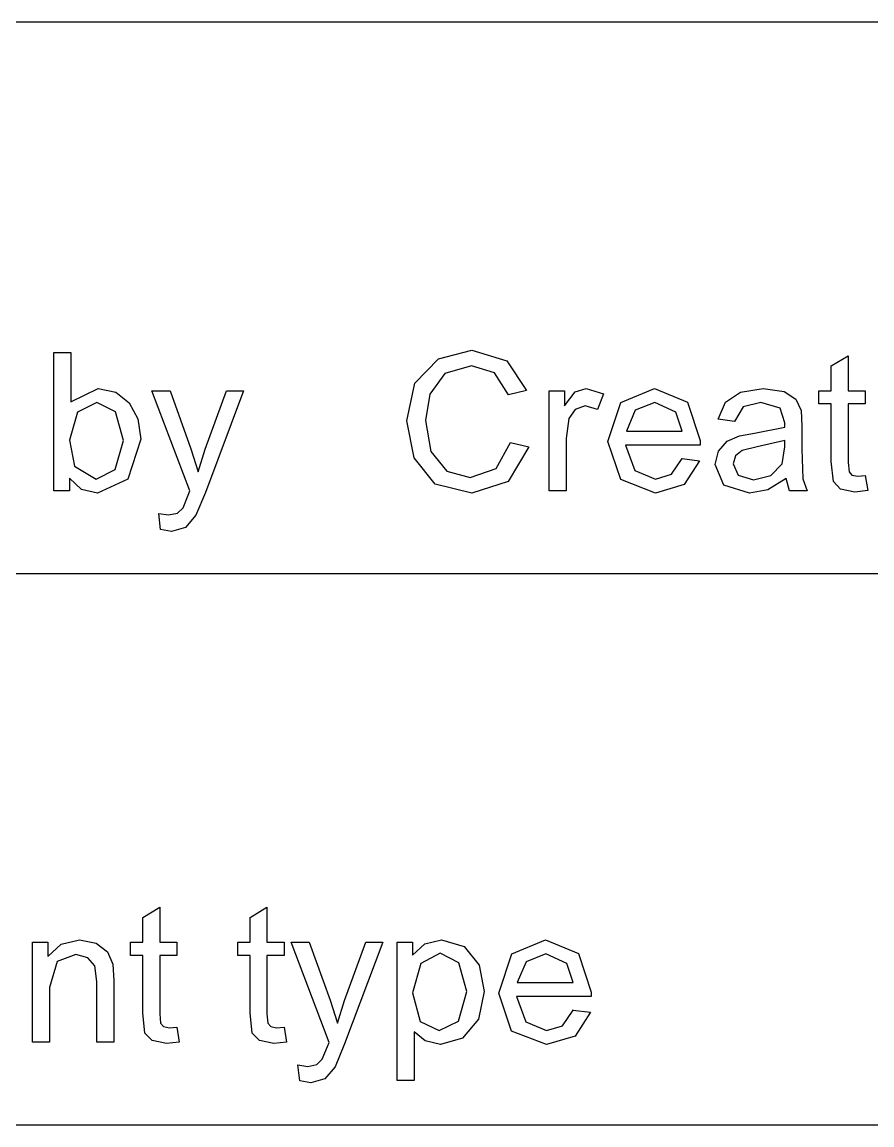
# Model space of a CAD drawing. Extents: x -180 to 1008, y 54 to 897.
# Drawn here: x -107.92 to -92.51, y 330 to 350 of the extents above; entities that cross this region are included whole.
import ezdxf

# ---------------------------------------------------------------- set-up
doc = ezdxf.new("R2010")
doc.units = 0

msp = doc.modelspace()

# ---------------------------------------------------------------- linework, layer by layer
at = {"layer": 'Layer 1'}
for p, q in [((0, 350.000286), (-179.999784, 350.000286)), ((-107.347155, 341.500327), (-107.347155, 344.005629)), ((-107.347155, 344.005629), (-107.039545, 344.005629)), ((-107.039545, 344.005629), (-107.039545, 343.111854)), ((-100.374482, 343.896255), (-99.7661, 344.048351)), ((-99.7661, 344.048351), (-99.133792, 343.856952)), ((-100.800006, 343.453642), (-100.374482, 343.896255)), ((-99.133792, 343.856952), (-98.776626, 343.318636)), ((-93.249926, 343.764668), (-92.944026, 343.949233)), ((-92.944026, 343.949233), (-92.944026, 343.315218)), ((-100.256566, 343.626243), (-100.528287, 343.253694)), ((-99.772934, 343.764668), (-100.256566, 343.626243)), ((-99.355954, 343.639914), (-99.772934, 343.764668)), ((-99.103031, 343.241733), (-99.355954, 343.639914)), ((-93.249926, 343.315218), (-93.249926, 343.764668)), ((-100.948686, 342.771775), (-100.800006, 343.453642)), ((-107.039545, 343.111854), (-106.542245, 343.356231)), ((-106.542245, 343.356231), (-106.226093, 343.287873)), ((-106.226093, 343.287873), (-105.980004, 343.098183)), ((-104.884572, 341.496908), (-105.573274, 343.315218)), ((-105.573274, 343.315218), (-105.241738, 343.315218)), ((-105.241738, 343.315218), (-104.864064, 342.26422)), ((-104.606014, 342.257386), (-104.218085, 343.315218)), ((-103.910478, 343.315218), (-104.600886, 341.469564)), ((-104.218085, 343.315218), (-103.910478, 343.315218)), ((-100.528287, 343.253694), (-100.606897, 342.773484)), ((-98.776626, 343.318636), (-99.103031, 343.241733)), ((-98.368189, 341.500327), (-98.368189, 343.315218)), ((-98.368189, 343.315218), (-98.09134, 343.315218)), ((-98.09134, 343.315218), (-98.09134, 343.040078)), ((-98.09134, 343.040078), (-97.896522, 343.29471)), ((-97.896522, 343.29471), (-97.698286, 343.356231)), ((-97.698286, 343.356231), (-97.382133, 343.257113)), ((-97.382133, 343.257113), (-97.488085, 342.97172)), ((-97.065978, 343.103308), (-96.45418, 343.356231)), ((-96.45418, 343.356231), (-95.859469, 343.108436)), ((-95.16918, 343.108436), (-94.897458, 343.291292)), ((-94.897458, 343.291292), (-94.485606, 343.356231)), ((-94.485606, 343.356231), (-94.107929, 343.301547)), ((-94.107929, 343.301547), (-93.894313, 343.163122)), ((-93.475507, 343.075966), (-93.475507, 343.315218)), ((-93.475507, 343.315218), (-93.249926, 343.315218)), ((-92.944026, 343.315218), (-92.63471, 343.315218)), ((-92.63471, 343.315218), (-92.63471, 343.075966)), ((-106.569582, 343.103308), (-106.918207, 342.927289)), ((-106.229503, 342.934123), (-106.569582, 343.103308)), ((-105.980004, 343.098183), (-105.827908, 342.804245)), ((-97.713666, 343.038369), (-97.894813, 342.976848)), ((-97.488085, 342.97172), (-97.713666, 343.038369)), ((-97.301811, 342.392392), (-97.065978, 343.103308)), ((-96.450761, 343.103308), (-96.80793, 342.961468)), ((-96.069669, 342.92558), (-96.450761, 343.103308)), ((-95.859469, 343.108436), (-95.628763, 342.411191)), ((-95.304186, 342.79741), (-95.16918, 343.108436)), ((-94.851317, 343.024698), (-95.003413, 342.756395)), ((-94.530037, 343.101599), (-94.851317, 343.024698)), ((-94.179705, 342.997356), (-94.530037, 343.101599)), ((-94.092549, 342.732469), (-94.179705, 342.997356)), ((-93.894313, 343.163122), (-93.798613, 342.954631)), ((-93.249926, 343.075966), (-93.475507, 343.075966)), ((-93.249926, 342.031805), (-93.249926, 343.075966)), ((-92.63471, 343.075966), (-92.944026, 343.075966)), ((-92.944026, 343.075966), (-92.944026, 342.014716)), ((-106.918207, 342.927289), (-107.065175, 342.421443)), ((-106.087663, 342.409482), (-106.229503, 342.934123)), ((-105.827908, 342.804245), (-105.773224, 342.435114)), ((-98.009311, 342.809372), (-98.06058, 342.450495)), ((-97.894813, 342.976848), (-98.009311, 342.809372)), ((-96.80793, 342.961468), (-96.96686, 342.582082)), ((-95.953459, 342.582082), (-96.069669, 342.92558)), ((-95.003413, 342.756395), (-95.304186, 342.79741)), ((-93.798613, 342.954631), (-93.783241, 342.670948)), ((-100.817095, 342.100163), (-100.948686, 342.771775)), ((-100.606897, 342.773484), (-100.514613, 342.214661)), ((-94.642704, 342.546194), (-94.094136, 342.652149)), ((-94.094136, 342.652149), (-94.092549, 342.732469)), ((-93.783241, 342.670948), (-93.783241, 342.260802)), ((-107.065175, 342.421443), (-106.97631, 341.949777)), ((-107.065175, 342.421443), (-107.065175, 342.421443)), ((-106.234631, 341.886546), (-106.087663, 342.409482)), ((-105.773224, 342.435114), (-106.00393, 341.713943)), ((-98.06058, 342.450495), (-98.06058, 341.500327)), ((-97.069396, 341.703691), (-97.301811, 342.392392)), ((-96.96686, 342.582082), (-95.953459, 342.582082)), ((-96.96686, 342.582082), (-96.96686, 342.582082)), ((-95.628763, 342.411191), (-95.63035, 342.329159)), ((-95.297227, 342.221498), (-95.138297, 342.399226)), ((-95.138297, 342.399226), (-94.916135, 342.500054)), ((-94.916135, 342.500054), (-94.642704, 342.546194)), ((-94.094142, 342.411191), (-94.596569, 342.294981)), ((-94.094142, 342.298399), (-94.094142, 342.411191)), ((-104.864064, 342.26422), (-104.732477, 341.843822)), ((-104.732477, 341.843822), (-104.606014, 342.257386)), ((-100.514613, 342.214661), (-100.224096, 341.859202)), ((-99.326903, 341.901927), (-99.065434, 342.378718)), ((-98.733901, 342.294981), (-99.109868, 341.671218)), ((-99.065434, 342.378718), (-98.733901, 342.294981)), ((-99.065434, 342.378718), (-99.065434, 342.378718)), ((-95.63035, 342.329159), (-96.983827, 342.329159)), ((-96.983827, 342.329159), (-96.814642, 341.871166)), ((-95.357041, 341.978828), (-95.297227, 342.221498)), ((-94.864872, 342.23346), (-94.986207, 342.132632)), ((-94.596569, 342.294981), (-94.864872, 342.23346)), ((-94.143701, 341.99079), (-94.094142, 342.298399)), ((-93.783241, 342.260802), (-93.764455, 341.717362)), ((-100.430876, 341.621659), (-100.817095, 342.100163)), ((-96.146449, 341.801099), (-95.956756, 342.084783)), ((-95.956878, 342.084783), (-95.639015, 342.045476)), ((-95.956756, 342.084783), (-95.956878, 342.084783)), ((-95.639015, 342.045476), (-95.917574, 341.613116)), ((-94.986207, 342.132632), (-95.028929, 341.987374)), ((-94.347065, 341.777173), (-94.143701, 341.99079)), ((-93.212329, 341.667802), (-93.249926, 342.031805)), ((-92.944026, 342.014716), (-92.928654, 341.845531)), ((-106.97631, 341.949777), (-106.583253, 341.712234)), ((-106.583253, 341.712234), (-106.234631, 341.886546)), ((-100.224096, 341.859202), (-99.79857, 341.741285)), ((-99.79857, 341.741285), (-99.326903, 341.901927)), ((-96.814642, 341.871166), (-96.435259, 341.712234)), ((-96.435259, 341.712234), (-96.146449, 341.801099)), ((-95.1964, 341.60457), (-95.357041, 341.978828)), ((-95.028929, 341.987374), (-94.936648, 341.782301)), ((-92.928654, 341.845531), (-92.875676, 341.785719)), ((-106.8443, 341.526387), (-107.061762, 341.727614)), ((-107.061762, 341.727614), (-107.061762, 341.500327)), ((-106.00393, 341.713943), (-106.557626, 341.459311)), ((-99.771228, 341.457602), (-100.430876, 341.621659)), ((-99.109868, 341.671218), (-99.771228, 341.457602)), ((-96.43709, 341.459311), (-97.069396, 341.703691)), ((-95.917574, 341.613116), (-96.43709, 341.459311)), ((-94.736697, 341.459311), (-95.1964, 341.60457)), ((-94.936648, 341.782301), (-94.663217, 341.700272)), ((-94.663217, 341.700272), (-94.347065, 341.777173)), ((-94.068504, 341.724196), (-94.398328, 341.519125)), ((-94.007123, 341.500327), (-94.068647, 341.724196)), ((-94.068647, 341.724196), (-94.068504, 341.724196)), ((-93.764455, 341.717362), (-93.685843, 341.500327)), ((-93.08245, 341.529378), (-93.212329, 341.667802)), ((-92.875676, 341.785719), (-92.769724, 341.763494)), ((-92.769724, 341.763494), (-92.634718, 341.775453)), ((-92.634718, 341.775453), (-92.63471, 341.775464)), ((-92.63471, 341.775464), (-92.590276, 341.503742)), ((-107.061762, 341.500327), (-107.347155, 341.500327)), ((-106.557626, 341.459311), (-106.8443, 341.526387)), ((-105.005905, 341.192717), (-104.911914, 341.421714)), ((-104.911914, 341.421714), (-104.884572, 341.496908)), ((-104.600886, 341.469564), (-104.77349, 341.057711)), ((-98.06058, 341.500327), (-98.368189, 341.500327)), ((-94.398328, 341.519125), (-94.736697, 341.459311)), ((-93.685843, 341.500327), (-94.007123, 341.500327)), ((-92.822693, 341.4764), (-93.08245, 341.529378)), ((-92.590276, 341.503742), (-92.822693, 341.4764)), ((-105.106732, 341.097018), (-105.005905, 341.192717)), ((-105.412632, 340.80137), (-105.446811, 341.090181)), ((-105.446811, 341.090181), (-105.270792, 341.062839)), ((-105.270792, 341.062839), (-105.106732, 341.097018)), ((-104.77349, 341.057711), (-104.961473, 340.835549)), ((-105.214396, 340.763773), (-105.412632, 340.80137)), ((-105.412632, 340.80137), (-105.412632, 340.80137)), ((-104.961473, 340.835549), (-105.214396, 340.763773)), ((-179.999784, 340.000371), (0, 340.000371)), ((-105.733913, 333.764653), (-105.428012, 333.949226)), ((-105.428012, 333.949226), (-105.428012, 333.315206)), ((-103.789143, 333.764653), (-103.483243, 333.949226)), ((-103.483243, 333.949226), (-103.483243, 333.315206)), ((-105.733913, 333.315206), (-105.733913, 333.764653)), ((-103.789143, 333.315206), (-103.789143, 333.764653)), ((-107.736787, 331.500325), (-107.736787, 333.315206)), ((-107.736787, 333.315206), (-107.459938, 333.315206)), ((-107.459938, 333.315206), (-107.459938, 333.057158)), ((-107.459938, 333.057158), (-107.215561, 333.281451)), ((-107.215561, 333.281451), (-106.882319, 333.356216)), ((-106.882319, 333.356216), (-106.581547, 333.29642)), ((-106.581547, 333.29642), (-106.374764, 333.142618)), ((-105.959493, 333.07597), (-105.959493, 333.315206)), ((-105.959493, 333.315206), (-105.733913, 333.315206)), ((-105.428012, 333.315206), (-105.118696, 333.315206)), ((-105.118696, 333.315206), (-105.118696, 333.07597)), ((-104.014721, 333.07597), (-104.014721, 333.315206)), ((-104.014721, 333.315206), (-103.789143, 333.315206)), ((-103.483243, 333.315206), (-103.173924, 333.315206)), ((-103.173924, 333.315206), (-103.173924, 333.07597)), ((-102.358762, 331.496912), (-103.047464, 333.315206)), ((-103.047464, 333.315206), (-102.715928, 333.315206)), ((-102.715928, 333.315206), (-102.338254, 332.264203)), ((-102.080204, 332.257376), (-101.692275, 333.315206)), ((-101.384668, 333.315206), (-102.075079, 331.469554)), ((-101.692275, 333.315206), (-101.384668, 333.315206)), ((-101.123199, 330.804816), (-101.123199, 333.315232)), ((-101.123199, 333.315232), (-100.842934, 333.315232)), ((-100.842934, 333.315232), (-100.842934, 333.079409)), ((-100.842934, 333.079409), (-100.619063, 333.286181)), ((-100.619063, 333.286181), (-100.316581, 333.356242)), ((-100.316581, 333.356242), (-99.906438, 333.236624)), ((-99.906438, 333.236624), (-99.638135, 332.898249)), ((-99.043421, 333.103327), (-98.431623, 333.356242)), ((-98.431623, 333.356242), (-97.836912, 333.10846)), ((-106.947253, 333.089622), (-107.287332, 332.964871)), ((-106.733634, 333.033239), (-106.947253, 333.089622)), ((-106.605465, 332.88457), (-106.733634, 333.033239)), ((-106.374764, 333.142618), (-106.279062, 332.915315)), ((-105.733913, 333.07597), (-105.959493, 333.07597)), ((-105.733913, 332.031793), (-105.733913, 333.07597)), ((-105.118696, 333.07597), (-105.428012, 333.07597)), ((-105.428012, 333.07597), (-105.428012, 332.014701)), ((-103.789143, 333.07597), (-104.014721, 333.07597)), ((-103.789143, 332.031793), (-103.789143, 333.07597)), ((-103.173924, 333.07597), (-103.483243, 333.07597)), ((-103.483243, 333.07597), (-103.483243, 332.014701)), ((-100.345635, 333.115287), (-100.694257, 332.930714)), ((-100.005556, 332.942699), (-100.345635, 333.115287)), ((-99.279254, 332.392419), (-99.043421, 333.103327)), ((-98.428204, 333.103327), (-98.785373, 332.961485)), ((-98.047112, 332.925607), (-98.428204, 333.103327)), ((-97.836912, 333.10846), (-97.606206, 332.411205)), ((-107.287332, 332.964871), (-107.429173, 332.491506)), ((-106.569577, 332.604298), (-106.605465, 332.88457)), ((-106.279062, 332.915315), (-106.26197, 332.616257)), ((-100.694257, 332.930714), (-100.844644, 332.397526)), ((-99.862004, 332.423164), (-100.005556, 332.942699)), ((-99.638135, 332.898249), (-99.54756, 332.421471)), ((-98.785373, 332.961485), (-98.944303, 332.582099)), ((-97.930902, 332.582099), (-98.047112, 332.925607)), ((-106.569577, 331.500325), (-106.569577, 332.604298)), ((-106.26197, 332.616257), (-106.26197, 331.500325)), ((-107.429173, 332.491506), (-107.429173, 331.500325)), ((-100.844644, 332.397526), (-100.702801, 331.879737)), ((-100.844644, 332.397526), (-100.844644, 332.397526)), ((-100.008974, 331.884843), (-99.862004, 332.423164)), ((-99.54756, 332.421471), (-99.648387, 331.919028)), ((-99.046839, 331.70371), (-99.279254, 332.392419)), ((-98.944303, 332.582099), (-97.930902, 332.582099)), ((-98.944303, 332.582099), (-98.944303, 332.582099)), ((-97.606206, 332.411205), (-97.607793, 332.329184)), ((-102.338254, 332.264203), (-102.206667, 331.843807)), ((-102.206667, 331.843807), (-102.080204, 332.257376)), ((-97.607793, 332.329184), (-98.96127, 332.329184)), ((-98.96127, 332.329184), (-98.792085, 331.871191)), ((-105.696315, 331.667806), (-105.733913, 332.031793)), ((-105.428012, 332.014701), (-105.41264, 331.845526)), ((-103.751546, 331.667806), (-103.789143, 332.031793)), ((-103.483243, 332.014701), (-103.46787, 331.845526)), ((-98.123892, 331.801129), (-97.934199, 332.084789)), ((-97.934321, 332.084789), (-97.616459, 332.045498)), ((-97.934199, 332.084789), (-97.934321, 332.084789)), ((-97.616459, 332.045498), (-97.895017, 331.613143)), ((-105.41264, 331.845526), (-105.359663, 331.785704)), ((-103.46787, 331.845526), (-103.414893, 331.785704)), ((-100.702801, 331.879737), (-100.359306, 331.712256)), ((-100.359306, 331.712256), (-100.008974, 331.884843)), ((-99.648387, 331.919028), (-99.938907, 331.577239)), ((-98.792085, 331.871191), (-98.412703, 331.712256)), ((-98.412703, 331.712256), (-98.123892, 331.801129)), ((-105.566437, 331.529376), (-105.696315, 331.667806)), ((-105.359663, 331.785704), (-105.25371, 331.763479)), ((-105.25371, 331.763479), (-105.118704, 331.775385)), ((-105.118704, 331.775385), (-105.118696, 331.775465)), ((-105.118696, 331.775465), (-105.074262, 331.503738)), ((-103.621667, 331.529376), (-103.751546, 331.667806)), ((-103.414893, 331.785704), (-103.308938, 331.763479)), ((-103.308938, 331.763479), (-103.173932, 331.775385)), ((-103.173932, 331.775385), (-103.173924, 331.775465)), ((-103.173924, 331.775465), (-103.129492, 331.503738)), ((-100.615644, 331.52427), (-100.815592, 331.688338)), ((-100.815592, 331.688338), (-100.815592, 330.804816)), ((-98.414533, 331.459341), (-99.046839, 331.70371)), ((-97.895017, 331.613143), (-98.414533, 331.459341)), ((-107.429173, 331.500325), (-107.736787, 331.500325)), ((-106.26197, 331.500325), (-106.569577, 331.500325)), ((-105.306677, 331.476407), (-105.566437, 331.529376)), ((-105.074262, 331.503738), (-105.306677, 331.476407)), ((-103.361907, 331.476407), (-103.621667, 331.529376)), ((-103.129492, 331.503738), (-103.361907, 331.476407)), ((-102.480097, 331.192721), (-102.386104, 331.421717)), ((-102.386104, 331.421717), (-102.358762, 331.496912)), ((-102.075079, 331.469554), (-102.24768, 331.057704)), ((-100.338798, 331.459341), (-100.615644, 331.52427)), ((-99.938907, 331.577239), (-100.338798, 331.459341)), ((-102.580925, 331.097021), (-102.480097, 331.192721)), ((-102.886822, 330.801376), (-102.921001, 331.090168)), ((-102.921001, 331.090168), (-102.744982, 331.062837)), ((-102.744982, 331.062837), (-102.580925, 331.097021)), ((-102.24768, 331.057704), (-102.435663, 330.835534)), ((-102.688586, 330.763779), (-102.886822, 330.801376)), ((-102.886822, 330.801376), (-102.886822, 330.801376)), ((-102.435663, 330.835534), (-102.688586, 330.763779)), ((-100.815592, 330.804816), (-101.123199, 330.804816)), ((-121.99975, 330.000986), (0, 330.000986))]:
    msp.add_line(p, q, dxfattribs=at)

doc.saveas('drawing.dxf')
